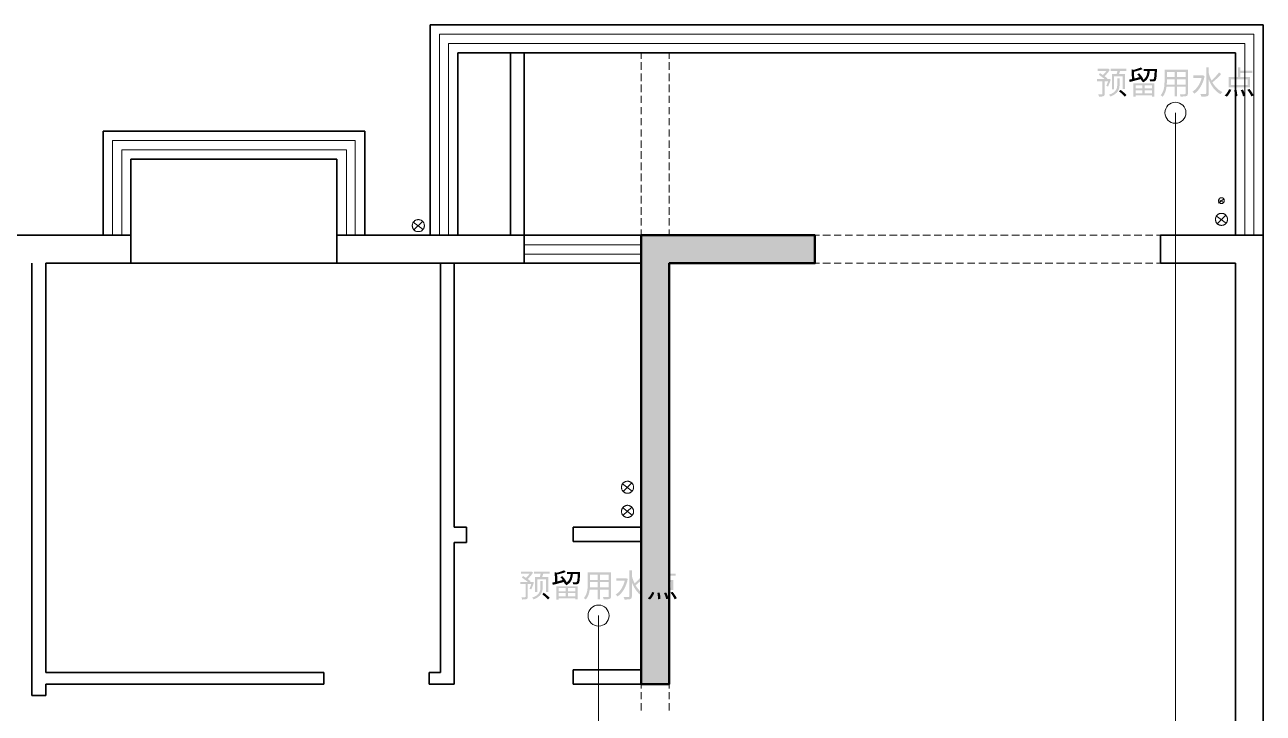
# Model space of a CAD drawing. Header units: millimetres. Extents: x -4600 to 229000, y -4300 to 19460.
# Drawn here: x 203655 to 214257, y 7580 to 13471 of the extents above; entities that cross this region are included whole.
import ezdxf

# ---------------------------------------------------------------- set-up
doc = ezdxf.new("R2010")
doc.units = ezdxf.units.MM
doc.header["$LTSCALE"] = 100
for name, color, linetype, lineweight in [('A-EX-BEAM', 8, 'Continuous', 13), ('A-EX-SERVICE', 6, 'Continuous', 13), ('A-EX-STRUCT', 7, 'Continuous', 50), ('A-EX-WALL', 7, 'Continuous', 35), ('A-EX-WINDOW', 4, 'Continuous', 18), ('A-TEXT', 7, 'Continuous', 18), ('R2-COLD', 5, 'Continuous', 18)]:
    doc.layers.add(name, color=color, linetype=linetype, lineweight=lineweight)

# ---------------------------------------------------------------- blocks, each defined once
blk = doc.blocks.new('SOURCE_PROPOSED')
at = {"layer": 'A-EX-STRUCT'}
blk.add_hatch(color=256, dxfattribs=at).paths.add_polyline_path([(8931, 9870), (10419, 9870), (10419, 9630), (9172, 9630), (9172, 6030), (8931, 6030)])
at = {"layer": 'A-EX-BEAM'}
for p, q in [((8931, 11380), (8931, 11430)), ((8931, 11285), (8931, 11350)), ((9172, 11380), (9172, 11430)), ((9172, 11285), (9172, 11350)), ((8931, 11189), (8931, 11254)), ((9172, 11189), (9172, 11254)), ((8931, 11094), (8931, 11159)), ((9172, 11094), (9172, 11159)), ((8931, 11002), (8931, 11063)), ((9172, 11002), (9172, 11063)), ((8931, 10906), (8931, 10967)), ((9172, 10906), (9172, 10967)), ((8931, 10811), (8931, 10872)), ((9172, 10811), (9172, 10872)), ((8931, 10715), (8931, 10776)), ((9172, 10715), (9172, 10776)), ((8931, 10619), (8931, 10681)), ((9172, 10619), (9172, 10681)), ((8931, 10524), (8931, 10589)), ((9172, 10524), (9172, 10589)), ((8931, 10428), (8931, 10493)), ((8931, 10333), (8931, 10398)), ((9172, 10428), (9172, 10493)), ((9172, 10333), (9172, 10398)), ((8931, 10237), (8931, 10302)), ((9172, 10237), (9172, 10302)), ((8931, 10141), (8931, 10206)), ((9172, 10141), (9172, 10206)), ((8931, 10046), (8931, 10111)), ((9172, 10046), (9172, 10111)), ((8931, 9954), (8931, 10015)), ((9172, 9954), (9172, 10015)), ((8931, 9870), (8931, 9920)), ((9172, 9870), (9172, 9920)), ((10419, 9870), (10457, 9870)), ((10487, 9870), (10552, 9870)), ((10583, 9870), (10644, 9870)), ((10679, 9870), (10740, 9870)), ((10774, 9870), (10835, 9870)), ((10870, 9870), (10931, 9870)), ((10961, 9870), (11026, 9870)), ((11057, 9870), (11122, 9870)), ((11153, 9870), (11218, 9870)), ((11248, 9870), (11313, 9870)), ((11344, 9870), (11409, 9870)), ((11439, 9870), (11504, 9870)), ((11535, 9870), (11600, 9870)), ((11630, 9870), (11692, 9870)), ((11726, 9870), (11787, 9870)), ((11822, 9870), (11883, 9870)), ((11917, 9870), (11978, 9870)), ((12009, 9870), (12074, 9870)), ((12105, 9870), (12170, 9870)), ((12200, 9870), (12265, 9870)), ((12296, 9870), (12361, 9870)), ((12391, 9870), (12456, 9870)), ((12487, 9870), (12552, 9870)), ((12582, 9870), (12644, 9870)), ((12678, 9870), (12739, 9870)), ((12774, 9870), (12835, 9870)), ((12869, 9870), (12930, 9870)), ((12961, 9870), (13026, 9870)), ((13057, 9870), (13122, 9870)), ((13152, 9870), (13217, 9870)), ((13248, 9870), (13313, 9870)), ((13343, 9870), (13378, 9870)), ((10419, 9630), (10457, 9630)), ((10487, 9630), (10552, 9630)), ((10583, 9630), (10644, 9630)), ((10679, 9630), (10740, 9630)), ((10774, 9630), (10835, 9630)), ((10870, 9630), (10931, 9630)), ((10961, 9630), (11026, 9630)), ((11057, 9630), (11122, 9630)), ((11153, 9630), (11218, 9630)), ((11248, 9630), (11313, 9630)), ((11344, 9630), (11409, 9630)), ((11439, 9630), (11504, 9630)), ((11535, 9630), (11600, 9630)), ((11630, 9630), (11692, 9630)), ((11726, 9630), (11787, 9630)), ((11822, 9630), (11883, 9630)), ((11917, 9630), (11978, 9630)), ((12009, 9630), (12074, 9630)), ((12105, 9630), (12170, 9630)), ((12200, 9630), (12265, 9630)), ((12296, 9630), (12361, 9630)), ((12391, 9630), (12456, 9630)), ((12487, 9630), (12552, 9630)), ((12582, 9630), (12644, 9630)), ((12678, 9630), (12739, 9630)), ((12774, 9630), (12835, 9630)), ((12869, 9630), (12930, 9630)), ((12961, 9630), (13026, 9630)), ((13057, 9630), (13122, 9630)), ((13152, 9630), (13217, 9630)), ((13248, 9630), (13313, 9630)), ((13343, 9630), (13378, 9630)), ((8931, 6030), (8931, 5992)), ((8931, 5961), (8931, 5900)), ((9172, 6030), (9172, 5992)), ((9172, 5961), (9172, 5900)), ((8931, 5865), (8931, 5804)), ((9172, 5865), (9172, 5804))]:
    blk.add_line(p, q, dxfattribs=at)
at = {"layer": 'A-EX-SERVICE'}
for p, q in [((8931, 11380), (8931, 11430)), ((8931, 11285), (8931, 11350)), ((9172, 11380), (9172, 11430)), ((9172, 11285), (9172, 11350)), ((8931, 11189), (8931, 11254)), ((9172, 11189), (9172, 11254)), ((8931, 11094), (8931, 11159)), ((9172, 11094), (9172, 11159)), ((8931, 11002), (8931, 11063)), ((9172, 11002), (9172, 11063)), ((8931, 10906), (8931, 10967)), ((9172, 10906), (9172, 10967)), ((8931, 10811), (8931, 10872)), ((9172, 10811), (9172, 10872)), ((8931, 10715), (8931, 10776)), ((9172, 10715), (9172, 10776)), ((8931, 10619), (8931, 10681)), ((9172, 10619), (9172, 10681)), ((8931, 10524), (8931, 10589)), ((9172, 10524), (9172, 10589)), ((8931, 10428), (8931, 10493)), ((8931, 10333), (8931, 10398)), ((9172, 10428), (9172, 10493)), ((9172, 10333), (9172, 10398)), ((8931, 10237), (8931, 10302)), ((9172, 10237), (9172, 10302)), ((8931, 10141), (8931, 10206)), ((9172, 10141), (9172, 10206)), ((13875, 10145), (13917, 10180)), ((8931, 10046), (8931, 10111)), ((9172, 10046), (9172, 10111)), ((13921, 10149), (13875, 10176)), ((7064, 9920), (6980, 9981)), ((6984, 9912), (7060, 9989)), ((8931, 9954), (8931, 10015)), ((9172, 9954), (9172, 10015)), ((13940, 9973), (13856, 10034)), ((13859, 9966), (13936, 10042)), ((8931, 9870), (8931, 9920)), ((9172, 9870), (9172, 9920)), ((10419, 9870), (10457, 9870)), ((10487, 9870), (10552, 9870)), ((10583, 9870), (10644, 9870)), ((10679, 9870), (10740, 9870)), ((10774, 9870), (10835, 9870)), ((10870, 9870), (10931, 9870)), ((10961, 9870), (11026, 9870)), ((11057, 9870), (11122, 9870)), ((11153, 9870), (11218, 9870)), ((11248, 9870), (11313, 9870)), ((11344, 9870), (11409, 9870)), ((11439, 9870), (11504, 9870)), ((11535, 9870), (11600, 9870)), ((11630, 9870), (11692, 9870)), ((11726, 9870), (11787, 9870)), ((11822, 9870), (11883, 9870)), ((11917, 9870), (11978, 9870)), ((12009, 9870), (12074, 9870)), ((12105, 9870), (12170, 9870)), ((12200, 9870), (12265, 9870)), ((12296, 9870), (12361, 9870)), ((12391, 9870), (12456, 9870)), ((12487, 9870), (12552, 9870)), ((12582, 9870), (12644, 9870)), ((12678, 9870), (12739, 9870)), ((12774, 9870), (12835, 9870)), ((12869, 9870), (12930, 9870)), ((12961, 9870), (13026, 9870)), ((13057, 9870), (13122, 9870)), ((13152, 9870), (13217, 9870)), ((13248, 9870), (13313, 9870)), ((13343, 9870), (13378, 9870)), ((10419, 9630), (10457, 9630)), ((10487, 9630), (10552, 9630)), ((10583, 9630), (10644, 9630)), ((10679, 9630), (10740, 9630)), ((10774, 9630), (10835, 9630)), ((10870, 9630), (10931, 9630)), ((10961, 9630), (11026, 9630)), ((11057, 9630), (11122, 9630)), ((11153, 9630), (11218, 9630)), ((11248, 9630), (11313, 9630)), ((11344, 9630), (11409, 9630)), ((11439, 9630), (11504, 9630)), ((11535, 9630), (11600, 9630)), ((11630, 9630), (11692, 9630)), ((11726, 9630), (11787, 9630)), ((11822, 9630), (11883, 9630)), ((11917, 9630), (11978, 9630)), ((12009, 9630), (12074, 9630)), ((12105, 9630), (12170, 9630)), ((12200, 9630), (12265, 9630)), ((12296, 9630), (12361, 9630)), ((12391, 9630), (12456, 9630)), ((12487, 9630), (12552, 9630)), ((12582, 9630), (12644, 9630)), ((12678, 9630), (12739, 9630)), ((12774, 9630), (12835, 9630)), ((12869, 9630), (12930, 9630)), ((12961, 9630), (13026, 9630)), ((13057, 9630), (13122, 9630)), ((13152, 9630), (13217, 9630)), ((13248, 9630), (13313, 9630)), ((13343, 9630), (13378, 9630)), ((8855, 7681), (8771, 7742)), ((8775, 7673), (8851, 7750)), ((8855, 7475), (8771, 7540)), ((8775, 7471), (8851, 7543)), ((8931, 6030), (8931, 5992)), ((8931, 5961), (8931, 5900)), ((9172, 6030), (9172, 5992)), ((9172, 5961), (9172, 5900)), ((8931, 5865), (8931, 5804)), ((9172, 5865), (9172, 5804))]:
    blk.add_line(p, q, dxfattribs=at)
for points in [[(13900, 10191), (13898, 10191), (13896, 10191), (13895, 10191), (13893, 10190), (13891, 10190), (13890, 10189), (13888, 10189), (13887, 10188), (13886, 10187), (13884, 10186), (13883, 10185), (13882, 10184), (13881, 10183), (13880, 10182), (13879, 10180), (13878, 10179), (13877, 10177), (13877, 10176), (13876, 10174), (13876, 10173), (13875, 10171), (13875, 10170), (13875, 10168), (13875, 10166)], [(13924, 10166), (13924, 10168), (13924, 10170), (13924, 10171), (13924, 10173), (13923, 10174), (13922, 10176), (13922, 10177), (13921, 10179), (13920, 10180), (13919, 10182), (13918, 10183), (13917, 10184), (13916, 10185), (13915, 10186), (13913, 10187), (13912, 10188), (13911, 10189), (13909, 10189), (13908, 10190), (13906, 10190), (13905, 10191), (13903, 10191), (13901, 10191), (13900, 10191)], [(13875, 10166), (13875, 10165), (13875, 10163), (13875, 10161), (13876, 10160), (13876, 10158), (13877, 10157), (13877, 10155), (13878, 10154), (13879, 10152), (13880, 10151), (13881, 10150), (13882, 10149), (13883, 10148), (13884, 10147), (13886, 10146), (13887, 10145), (13888, 10144), (13890, 10143), (13891, 10143), (13893, 10142), (13895, 10142), (13896, 10142), (13898, 10142), (13900, 10141)], [(13900, 10141), (13901, 10142), (13903, 10142), (13905, 10142), (13906, 10142), (13908, 10143), (13909, 10143), (13911, 10144), (13912, 10145), (13913, 10146), (13915, 10147), (13916, 10148), (13917, 10149), (13918, 10150), (13919, 10151), (13920, 10152), (13921, 10154), (13922, 10155), (13922, 10157), (13923, 10158), (13924, 10160), (13924, 10161), (13924, 10163), (13924, 10165), (13924, 10166)], [(7024, 10004), (7020, 10004), (7017, 10003), (7013, 10003), (7010, 10002), (7007, 10001), (7004, 10000), (7001, 9998), (6998, 9997), (6995, 9995), (6992, 9993), (6990, 9991), (6987, 9989), (6985, 9986), (6983, 9984), (6981, 9981), (6979, 9978), (6978, 9975), (6976, 9972), (6975, 9969), (6974, 9966), (6973, 9963), (6973, 9959), (6972, 9956), (6972, 9952)], [(7076, 9952), (7076, 9956), (7075, 9959), (7075, 9963), (7074, 9966), (7073, 9969), (7072, 9972), (7070, 9975), (7069, 9978), (7067, 9981), (7065, 9984), (7063, 9986), (7061, 9989), (7058, 9991), (7056, 9993), (7053, 9995), (7050, 9997), (7047, 9998), (7044, 10000), (7041, 10001), (7038, 10002), (7034, 10003), (7031, 10003), (7027, 10004), (7024, 10004)], [(13900, 10057), (13896, 10057), (13893, 10057), (13889, 10056), (13886, 10056), (13883, 10055), (13879, 10053), (13876, 10052), (13874, 10050), (13871, 10049), (13868, 10047), (13865, 10044), (13863, 10042), (13861, 10040), (13859, 10037), (13857, 10035), (13855, 10032), (13853, 10029), (13852, 10026), (13851, 10023), (13850, 10019), (13849, 10016), (13848, 10013), (13848, 10009), (13848, 10006)], [(13848, 10006), (13848, 10002), (13848, 9999), (13849, 9995), (13850, 9992), (13851, 9989), (13852, 9986), (13853, 9983), (13855, 9980), (13857, 9977), (13859, 9974), (13861, 9972), (13863, 9969), (13865, 9967), (13868, 9965), (13871, 9963), (13874, 9961), (13876, 9960), (13879, 9958), (13883, 9957), (13886, 9956), (13889, 9955), (13893, 9955), (13896, 9954), (13900, 9954)], [(13951, 10006), (13951, 10009), (13951, 10013), (13950, 10016), (13949, 10019), (13948, 10023), (13947, 10026), (13946, 10029), (13944, 10032), (13942, 10035), (13940, 10037), (13938, 10040), (13936, 10042), (13934, 10044), (13931, 10047), (13928, 10049), (13926, 10050), (13923, 10052), (13920, 10053), (13917, 10055), (13913, 10056), (13910, 10056), (13907, 10057), (13903, 10057), (13900, 10057)], [(13900, 9954), (13903, 9954), (13907, 9955), (13910, 9955), (13913, 9956), (13917, 9957), (13920, 9958), (13923, 9960), (13926, 9961), (13928, 9963), (13931, 9965), (13934, 9967), (13936, 9969), (13938, 9972), (13940, 9974), (13942, 9977), (13944, 9980), (13946, 9983), (13947, 9986), (13948, 9989), (13949, 9992), (13950, 9995), (13951, 9999), (13951, 10002), (13951, 10006)], [(6972, 9952), (6972, 9949), (6973, 9945), (6973, 9942), (6974, 9938), (6975, 9935), (6976, 9932), (6978, 9929), (6979, 9926), (6981, 9923), (6983, 9921), (6985, 9918), (6987, 9916), (6990, 9913), (6992, 9911), (6995, 9909), (6998, 9908), (7001, 9906), (7004, 9905), (7007, 9903), (7010, 9902), (7013, 9902), (7017, 9901), (7020, 9901), (7024, 9901)], [(7024, 9901), (7027, 9901), (7031, 9901), (7034, 9902), (7038, 9902), (7041, 9903), (7044, 9905), (7047, 9906), (7050, 9908), (7053, 9909), (7056, 9911), (7058, 9913), (7061, 9916), (7063, 9918), (7065, 9921), (7067, 9923), (7069, 9926), (7070, 9929), (7072, 9932), (7073, 9935), (7074, 9938), (7075, 9942), (7075, 9945), (7076, 9949), (7076, 9952)], [(8815, 7765), (8811, 7765), (8808, 7765), (8804, 7764), (8801, 7763), (8798, 7762), (8795, 7761), (8792, 7760), (8789, 7758), (8786, 7756), (8783, 7754), (8781, 7752), (8778, 7750), (8776, 7748), (8774, 7745), (8772, 7742), (8770, 7739), (8769, 7737), (8767, 7734), (8766, 7730), (8765, 7727), (8764, 7724), (8764, 7720), (8763, 7717), (8763, 7713)], [(8866, 7713), (8866, 7717), (8866, 7720), (8865, 7724), (8865, 7727), (8864, 7730), (8862, 7734), (8861, 7737), (8859, 7739), (8858, 7742), (8856, 7745), (8854, 7748), (8851, 7750), (8849, 7752), (8846, 7754), (8844, 7756), (8841, 7758), (8838, 7760), (8835, 7761), (8832, 7762), (8828, 7763), (8825, 7764), (8822, 7765), (8818, 7765), (8815, 7765)], [(8763, 7713), (8763, 7710), (8764, 7706), (8764, 7703), (8765, 7700), (8766, 7696), (8767, 7693), (8769, 7690), (8770, 7687), (8772, 7685), (8774, 7682), (8776, 7679), (8778, 7677), (8781, 7675), (8783, 7673), (8786, 7671), (8789, 7669), (8792, 7667), (8795, 7666), (8798, 7665), (8801, 7664), (8804, 7663), (8808, 7662), (8811, 7662), (8815, 7662)], [(8815, 7662), (8818, 7662), (8822, 7662), (8825, 7663), (8828, 7664), (8832, 7665), (8835, 7666), (8838, 7667), (8841, 7669), (8844, 7671), (8846, 7673), (8849, 7675), (8851, 7677), (8854, 7679), (8856, 7682), (8858, 7685), (8859, 7687), (8861, 7690), (8862, 7693), (8864, 7696), (8865, 7700), (8865, 7703), (8866, 7706), (8866, 7710), (8866, 7713)], [(8815, 7559), (8811, 7559), (8808, 7558), (8804, 7558), (8801, 7557), (8798, 7556), (8795, 7555), (8792, 7553), (8789, 7552), (8786, 7550), (8783, 7548), (8781, 7546), (8778, 7544), (8776, 7541), (8774, 7539), (8772, 7536), (8770, 7533), (8769, 7530), (8767, 7527), (8766, 7524), (8765, 7521), (8764, 7517), (8764, 7514), (8763, 7511), (8763, 7507)], [(8866, 7507), (8866, 7511), (8866, 7514), (8865, 7517), (8865, 7521), (8864, 7524), (8862, 7527), (8861, 7530), (8859, 7533), (8858, 7536), (8856, 7539), (8854, 7541), (8851, 7544), (8849, 7546), (8846, 7548), (8844, 7550), (8841, 7552), (8838, 7553), (8835, 7555), (8832, 7556), (8828, 7557), (8825, 7558), (8822, 7558), (8818, 7559), (8815, 7559)], [(8763, 7507), (8763, 7504), (8764, 7500), (8764, 7497), (8765, 7493), (8766, 7490), (8767, 7487), (8769, 7484), (8770, 7481), (8772, 7478), (8774, 7476), (8776, 7473), (8778, 7471), (8781, 7468), (8783, 7466), (8786, 7464), (8789, 7463), (8792, 7461), (8795, 7460), (8798, 7458), (8801, 7457), (8804, 7457), (8808, 7456), (8811, 7456), (8815, 7455)], [(8815, 7455), (8818, 7456), (8822, 7456), (8825, 7457), (8828, 7457), (8832, 7458), (8835, 7460), (8838, 7461), (8841, 7463), (8844, 7464), (8846, 7466), (8849, 7468), (8851, 7471), (8854, 7473), (8856, 7476), (8858, 7478), (8859, 7481), (8861, 7484), (8862, 7487), (8864, 7490), (8865, 7493), (8865, 7497), (8866, 7500), (8866, 7504), (8866, 7507)]]:
    blk.add_lwpolyline(points, dxfattribs=at)
at = {"layer": 'A-EX-STRUCT'}
blk.add_lwpolyline([(8931, 9870), (10419, 9870), (10419, 9630), (9172, 9630), (9172, 6030), (8931, 6030)], close=True, dxfattribs=at)
at = {"layer": 'A-EX-WALL'}
for p, q in [((14257, 11671), (7126, 11671)), ((7126, 11671), (7126, 9870)), ((14257, 2329), (14257, 11671)), ((14020, 11430), (7363, 11430)), ((7363, 11430), (7363, 9870)), ((7813, 9870), (7813, 11430)), ((7931, 9870), (7931, 11430)), ((14020, 9870), (14020, 11430)), ((4326, 9870), (4326, 10761)), ((6565, 10761), (4326, 10761)), ((6565, 9870), (6565, 10761)), ((4563, 9630), (4563, 10520)), ((6327, 10520), (4563, 10520)), ((6327, 9630), (6327, 10520)), ((4563, 9870), (1595, 9870)), ((10419, 9870), (6327, 9870)), ((7931, 9630), (7931, 9870)), ((8931, 9630), (8931, 9870)), ((10419, 9630), (10419, 9870)), ((13378, 9630), (13378, 9870)), ((13378, 9870), (14257, 9870)), ((3714, 5931), (3714, 9630)), ((3836, 6129), (3836, 9630)), ((7214, 9630), (3836, 9630)), ((3836, 9630), (4563, 9630)), ((7214, 9630), (7214, 6129)), ((7214, 9630), (8931, 9630)), ((7332, 9630), (7332, 7371)), ((8931, 9630), (8931, 7371)), ((9172, 9630), (10419, 9630)), ((9172, 9630), (9172, 6030)), ((14020, 9630), (13378, 9630)), ((14020, 2571), (14020, 9630)), ((7435, 7371), (7332, 7371)), ((7435, 7241), (7435, 7371)), ((8350, 7249), (8350, 7371)), ((8350, 7371), (8931, 7371)), ((8931, 7371), (8931, 7131)), ((7332, 7241), (7332, 6030)), ((7332, 7241), (7435, 7241)), ((8350, 7249), (8931, 7249)), ((8931, 7131), (8931, 6152)), ((8350, 6030), (8350, 6152)), ((8350, 6152), (8931, 6152)), ((8931, 6152), (8931, 6030)), ((6216, 6129), (3836, 6129)), ((6216, 6030), (6216, 6129)), ((7118, 6030), (7118, 6129)), ((7118, 6129), (7214, 6129)), ((3836, 6030), (6216, 6030)), ((3836, 5931), (3836, 6030)), ((7332, 6030), (7118, 6030)), ((9172, 6030), (8350, 6030)), ((3714, 5931), (3836, 5931))]:
    blk.add_line(p, q, dxfattribs=at)
at = {"layer": 'A-EX-WINDOW'}
for p, q in [((14177, 11591), (7206, 11591)), ((7206, 11591), (7206, 9870)), ((14177, 9870), (14177, 11591)), ((14100, 11510), (7283, 11510)), ((7283, 11510), (7283, 9870)), ((14100, 9870), (14100, 11510)), ((4406, 9870), (4406, 10681)), ((6484, 10681), (4406, 10681)), ((6484, 9870), (6484, 10681)), ((4487, 9870), (4487, 10600)), ((6408, 10600), (4487, 10600)), ((6408, 9870), (6408, 10600)), ((7931, 9789), (8931, 9789)), ((7931, 9707), (8931, 9707))]:
    blk.add_line(p, q, dxfattribs=at)
blk = doc.blocks.new('R2_WATER')
at = {"layer": 'A-TEXT'}
h = blk.add_hatch(color=256, dxfattribs=at)
edge = h.paths.add_edge_path()
edge.add_spline(control_points=[(12849, 11244), (12865, 11232), (12886, 11217), (12901, 11206)], knot_values=[0, 0, 0, 0, 1, 1, 1, 1], degree=3, periodic=0)
edge.add_line((12901, 11206), (12835, 11206))
edge.add_line((12835, 11206), (12835, 11188))
edge.add_line((12835, 11188), (12880, 11188))
edge.add_line((12880, 11188), (12880, 11080))
edge.add_spline(control_points=[(12880, 11080), (12880, 11077), (12879, 11076), (12875, 11076)], knot_values=[0, 0, 0, 0, 1, 1, 1, 1], degree=3, periodic=0)
edge.add_spline(control_points=[(12875, 11076), (12871, 11076), (12858, 11076), (12844, 11076)], knot_values=[0, 0, 0, 0, 1, 1, 1, 1], degree=3, periodic=0)
edge.add_spline(control_points=[(12844, 11076), (12847, 11070), (12850, 11062), (12851, 11056)], knot_values=[0, 0, 0, 0, 1, 1, 1, 1], degree=3, periodic=0)
edge.add_spline(control_points=[(12851, 11056), (12870, 11056), (12882, 11057), (12889, 11060), (12897, 11063), (12900, 11069), (12900, 11080)], knot_values=[0, 0, 0, 0, 1, 1, 1, 2, 2, 2, 2], degree=3, periodic=0)
edge.add_line((12900, 11080), (12900, 11188))
edge.add_line((12900, 11188), (12929, 11188))
edge.add_spline(control_points=[(12929, 11188), (12924, 11173), (12918, 11158), (12913, 11147)], knot_values=[0, 0, 0, 0, 1, 1, 1, 1], degree=3, periodic=0)
edge.add_line((12913, 11147), (12929, 11143))
edge.add_spline(control_points=[(12929, 11143), (12936, 11158), (12945, 11182), (12952, 11203)], knot_values=[0, 0, 0, 0, 1, 1, 1, 1], degree=3, periodic=0)
edge.add_line((12952, 11203), (12939, 11207))
edge.add_line((12939, 11207), (12936, 11206))
edge.add_line((12936, 11206), (12918, 11206))
edge.add_line((12918, 11206), (12923, 11213))
edge.add_spline(control_points=[(12923, 11213), (12917, 11218), (12908, 11224), (12898, 11231)], knot_values=[0, 0, 0, 0, 1, 1, 1, 1], degree=3, periodic=0)
edge.add_spline(control_points=[(12898, 11231), (12914, 11245), (12932, 11266), (12944, 11286)], knot_values=[0, 0, 0, 0, 1, 1, 1, 1], degree=3, periodic=0)
edge.add_line((12944, 11286), (12931, 11295))
edge.add_line((12931, 11295), (12928, 11294))
edge.add_line((12928, 11294), (12841, 11294))
edge.add_line((12841, 11294), (12841, 11275))
edge.add_line((12841, 11275), (12914, 11275))
edge.add_spline(control_points=[(12914, 11275), (12906, 11263), (12894, 11250), (12884, 11241)], knot_values=[0, 0, 0, 0, 1, 1, 1, 1], degree=3, periodic=0)
edge.add_line((12884, 11241), (12860, 11257))
edge.add_line((12860, 11257), (12849, 11244))
h = blk.add_hatch(color=256, dxfattribs=at)
edge = h.paths.add_edge_path()
edge.add_line((12961, 11249), (12961, 11119))
edge.add_line((12961, 11119), (12980, 11119))
edge.add_line((12980, 11119), (12980, 11230))
edge.add_line((12980, 11230), (13055, 11230))
edge.add_line((13055, 11230), (13055, 11120))
edge.add_line((13055, 11120), (13075, 11120))
edge.add_line((13075, 11120), (13075, 11249))
edge.add_line((13075, 11249), (13022, 11249))
edge.add_line((13022, 11249), (13032, 11276))
edge.add_line((13032, 11276), (13086, 11276))
edge.add_line((13086, 11276), (13086, 11295))
edge.add_line((13086, 11295), (12951, 11295))
edge.add_line((12951, 11295), (12951, 11276))
edge.add_line((12951, 11276), (13009, 11276))
edge.add_spline(control_points=[(13009, 11276), (13007, 11267), (13005, 11257), (13002, 11249)], knot_values=[0, 0, 0, 0, 1, 1, 1, 1], degree=3, periodic=0)
edge.add_line((13002, 11249), (12961, 11249))
edge = h.paths.add_edge_path(flags=0)
edge.add_line((13007, 11213), (13007, 11158))
edge.add_spline(control_points=[(13007, 11158), (13007, 11130), (13001, 11093), (12936, 11072)], knot_values=[0, 0, 0, 0, 1, 1, 1, 1], degree=3, periodic=0)
edge.add_spline(control_points=[(12936, 11072), (12941, 11068), (12946, 11061), (12949, 11057)], knot_values=[0, 0, 0, 0, 1, 1, 1, 1], degree=3, periodic=0)
edge.add_spline(control_points=[(12949, 11057), (13018, 11083), (13027, 11123), (13027, 11158)], knot_values=[0, 0, 0, 0, 1, 1, 1, 1], degree=3, periodic=0)
edge.add_line((13027, 11158), (13027, 11213))
edge.add_line((13027, 11213), (13007, 11213))
h = blk.add_hatch(color=256, dxfattribs=at)
edge = h.paths.add_edge_path()
edge.add_spline(control_points=[(13178, 11248), (13185, 11240), (13192, 11232), (13198, 11223)], knot_values=[0, 0, 0, 0, 1, 1, 1, 1], degree=3, periodic=0)
edge.add_line((13198, 11223), (13153, 11211))
edge.add_line((13153, 11211), (13150, 11269))
edge.add_spline(control_points=[(13150, 11269), (13176, 11275), (13204, 11283), (13225, 11291)], knot_values=[0, 0, 0, 0, 1, 1, 1, 1], degree=3, periodic=0)
edge.add_line((13225, 11291), (13210, 11306))
edge.add_spline(control_points=[(13210, 11306), (13195, 11299), (13170, 11291), (13147, 11285)], knot_values=[0, 0, 0, 0, 1, 1, 1, 1], degree=3, periodic=0)
edge.add_line((13147, 11285), (13130, 11290))
edge.add_line((13130, 11290), (13133, 11206))
edge.add_line((13133, 11206), (13109, 11201))
edge.add_line((13109, 11201), (13114, 11181))
edge.add_line((13114, 11181), (13208, 11206))
edge.add_spline(control_points=[(13208, 11206), (13211, 11202), (13213, 11197), (13214, 11193)], knot_values=[0, 0, 0, 0, 1, 1, 1, 1], degree=3, periodic=0)
edge.add_line((13214, 11193), (13232, 11202))
edge.add_spline(control_points=[(13232, 11202), (13226, 11218), (13210, 11240), (13194, 11256)], knot_values=[0, 0, 0, 0, 1, 1, 1, 1], degree=3, periodic=0)
edge.add_line((13194, 11256), (13178, 11248))
h = blk.add_hatch(color=256, dxfattribs=at)
edge = h.paths.add_edge_path()
edge.add_line((13234, 11292), (13234, 11274))
edge.add_line((13234, 11274), (13266, 11274))
edge.add_spline(control_points=[(13266, 11274), (13262, 11237), (13252, 11209), (13216, 11193)], knot_values=[0, 0, 0, 0, 1, 1, 1, 1], degree=3, periodic=0)
edge.add_spline(control_points=[(13216, 11193), (13220, 11190), (13226, 11183), (13228, 11178)], knot_values=[0, 0, 0, 0, 1, 1, 1, 1], degree=3, periodic=0)
edge.add_spline(control_points=[(13228, 11178), (13269, 11197), (13281, 11230), (13286, 11274)], knot_values=[0, 0, 0, 0, 1, 1, 1, 1], degree=3, periodic=0)
edge.add_line((13286, 11274), (13327, 11274))
edge.add_spline(control_points=[(13327, 11274), (13325, 11228), (13323, 11211), (13318, 11206)], knot_values=[0, 0, 0, 0, 1, 1, 1, 1], degree=3, periodic=0)
edge.add_spline(control_points=[(13318, 11206), (13316, 11204), (13314, 11203), (13310, 11203)], knot_values=[0, 0, 0, 0, 1, 1, 1, 1], degree=3, periodic=0)
edge.add_spline(control_points=[(13310, 11203), (13306, 11203), (13295, 11203), (13283, 11205)], knot_values=[0, 0, 0, 0, 1, 1, 1, 1], degree=3, periodic=0)
edge.add_spline(control_points=[(13283, 11205), (13286, 11200), (13288, 11192), (13288, 11187)], knot_values=[0, 0, 0, 0, 1, 1, 1, 1], degree=3, periodic=0)
edge.add_spline(control_points=[(13288, 11187), (13300, 11186), (13312, 11186), (13319, 11186)], knot_values=[0, 0, 0, 0, 1, 1, 1, 1], degree=3, periodic=0)
edge.add_spline(control_points=[(13319, 11186), (13326, 11187), (13331, 11189), (13336, 11194)], knot_values=[0, 0, 0, 0, 1, 1, 1, 1], degree=3, periodic=0)
edge.add_spline(control_points=[(13336, 11194), (13342, 11202), (13345, 11224), (13347, 11283)], knot_values=[0, 0, 0, 0, 1, 1, 1, 1], degree=3, periodic=0)
edge.add_spline(control_points=[(13347, 11283), (13348, 11286), (13348, 11292), (13348, 11292)], knot_values=[0, 0, 0, 0, 1, 1, 1, 1], degree=3, periodic=0)
edge.add_line((13348, 11292), (13234, 11292))
h = blk.add_hatch(color=256, dxfattribs=at)
edge = h.paths.add_edge_path()
edge.add_line((13412, 11288), (13412, 11189))
edge.add_spline(control_points=[(13412, 11189), (13412, 11150), (13409, 11102), (13379, 11068)], knot_values=[0, 0, 0, 0, 1, 1, 1, 1], degree=3, periodic=0)
edge.add_spline(control_points=[(13379, 11068), (13384, 11065), (13392, 11059), (13395, 11054)], knot_values=[0, 0, 0, 0, 1, 1, 1, 1], degree=3, periodic=0)
edge.add_spline(control_points=[(13395, 11054), (13416, 11078), (13425, 11109), (13429, 11140)], knot_values=[0, 0, 0, 0, 1, 1, 1, 1], degree=3, periodic=0)
edge.add_line((13429, 11140), (13498, 11140))
edge.add_line((13498, 11140), (13498, 11058))
edge.add_line((13498, 11058), (13518, 11058))
edge.add_line((13518, 11058), (13518, 11140))
edge.add_line((13518, 11140), (13592, 11140))
edge.add_line((13592, 11140), (13592, 11084))
edge.add_spline(control_points=[(13592, 11084), (13592, 11079), (13590, 11077), (13585, 11077), (13579, 11077), (13561, 11076), (13542, 11077)], knot_values=[0, 0, 0, 0, 1, 1, 1, 2, 2, 2, 2], degree=3, periodic=0)
edge.add_spline(control_points=[(13542, 11077), (13545, 11072), (13548, 11063), (13549, 11057)], knot_values=[0, 0, 0, 0, 1, 1, 1, 1], degree=3, periodic=0)
edge.add_spline(control_points=[(13549, 11057), (13575, 11057), (13590, 11057), (13600, 11061), (13609, 11064), (13612, 11070), (13612, 11084)], knot_values=[0, 0, 0, 0, 1, 1, 1, 2, 2, 2, 2], degree=3, periodic=0)
edge.add_line((13612, 11084), (13612, 11288))
edge.add_line((13612, 11288), (13412, 11288))
h.paths.add_polyline_path([(13592, 11205), (13592, 11159), (13518, 11159), (13518, 11205), (13592, 11205)], flags=0)
h.paths.add_polyline_path([(13592, 11268), (13592, 11224), (13518, 11224), (13518, 11268), (13592, 11268)], flags=0)
edge = h.paths.add_edge_path(flags=0)
edge.add_line((13432, 11205), (13498, 11205))
edge.add_line((13498, 11205), (13498, 11159))
edge.add_line((13498, 11159), (13431, 11159))
edge.add_spline(control_points=[(13431, 11159), (13432, 11169), (13432, 11179), (13432, 11189)], knot_values=[0, 0, 0, 0, 1, 1, 1, 1], degree=3, periodic=0)
edge.add_line((13432, 11189), (13432, 11205))
h.paths.add_polyline_path([(13432, 11268), (13498, 11268), (13498, 11224), (13432, 11224), (13432, 11268)], flags=0)
h = blk.add_hatch(color=256, dxfattribs=at)
edge = h.paths.add_edge_path()
edge.add_spline(control_points=[(13879, 11263), (13862, 11241), (13836, 11214), (13814, 11194)], knot_values=[0, 0, 0, 0, 1, 1, 1, 1], degree=3, periodic=0)
edge.add_spline(control_points=[(13814, 11194), (13804, 11214), (13797, 11235), (13791, 11256)], knot_values=[0, 0, 0, 0, 1, 1, 1, 1], degree=3, periodic=0)
edge.add_line((13791, 11256), (13791, 11306))
edge.add_line((13791, 11306), (13769, 11306))
edge.add_line((13769, 11306), (13769, 11085))
edge.add_spline(control_points=[(13769, 11085), (13769, 11080), (13767, 11078), (13762, 11078), (13756, 11077), (13739, 11077), (13719, 11078)], knot_values=[0, 0, 0, 0, 1, 1, 1, 2, 2, 2, 2], degree=3, periodic=0)
edge.add_spline(control_points=[(13719, 11078), (13722, 11072), (13726, 11062), (13727, 11056)], knot_values=[0, 0, 0, 0, 1, 1, 1, 1], degree=3, periodic=0)
edge.add_spline(control_points=[(13727, 11056), (13753, 11056), (13768, 11056), (13778, 11060)], knot_values=[0, 0, 0, 0, 1, 1, 1, 1], degree=3, periodic=0)
edge.add_spline(control_points=[(13778, 11060), (13787, 11064), (13791, 11070), (13791, 11085)], knot_values=[0, 0, 0, 0, 1, 1, 1, 1], degree=3, periodic=0)
edge.add_line((13791, 11085), (13791, 11202))
edge.add_spline(control_points=[(13791, 11202), (13813, 11146), (13845, 11100), (13892, 11077)], knot_values=[0, 0, 0, 0, 1, 1, 1, 1], degree=3, periodic=0)
edge.add_spline(control_points=[(13892, 11077), (13896, 11083), (13903, 11091), (13908, 11095)], knot_values=[0, 0, 0, 0, 1, 1, 1, 1], degree=3, periodic=0)
edge.add_spline(control_points=[(13908, 11095), (13872, 11111), (13844, 11141), (13822, 11178)], knot_values=[0, 0, 0, 0, 1, 1, 1, 1], degree=3, periodic=0)
edge.add_spline(control_points=[(13822, 11178), (13846, 11197), (13876, 11225), (13897, 11249)], knot_values=[0, 0, 0, 0, 1, 1, 1, 1], degree=3, periodic=0)
edge.add_line((13897, 11249), (13879, 11263))
h = blk.add_hatch(color=256, dxfattribs=at)
h.paths.add_polyline_path([(13961, 11224), (13961, 11137), (14144, 11137), (14144, 11224), (14061, 11224), (14061, 11259), (14164, 11259), (14164, 11278), (14061, 11278), (14061, 11307), (14040, 11307), (14040, 11224), (13961, 11224)])
h.paths.add_polyline_path([(13981, 11205), (14123, 11205), (14123, 11156), (13981, 11156), (13981, 11205)], flags=0)
h = blk.add_hatch(color=256, dxfattribs=at)
h.paths.add_polyline_path([(13145, 11170), (13145, 11056), (13164, 11056), (13164, 11066), (13305, 11066), (13305, 11057), (13325, 11057), (13325, 11170), (13145, 11170)])
h.paths.add_polyline_path([(13305, 11111), (13305, 11083), (13243, 11083), (13243, 11111), (13305, 11111)], flags=0)
h.paths.add_polyline_path([(13305, 11127), (13243, 11127), (13243, 11153), (13305, 11153), (13305, 11127)], flags=0)
h.paths.add_polyline_path([(13164, 11111), (13223, 11111), (13223, 11083), (13164, 11083), (13164, 11111)], flags=0)
h.paths.add_polyline_path([(13164, 11127), (13164, 11153), (13223, 11153), (13223, 11127), (13164, 11127)], flags=0)
h = blk.add_hatch(color=256, dxfattribs=at)
edge = h.paths.add_edge_path()
edge.add_line((13658, 11237), (13658, 11216))
edge.add_line((13658, 11216), (13730, 11216))
edge.add_spline(control_points=[(13730, 11216), (13716, 11162), (13687, 11121), (13651, 11098)], knot_values=[0, 0, 0, 0, 1, 1, 1, 1], degree=3, periodic=0)
edge.add_spline(control_points=[(13651, 11098), (13656, 11095), (13664, 11087), (13668, 11082)], knot_values=[0, 0, 0, 0, 1, 1, 1, 1], degree=3, periodic=0)
edge.add_spline(control_points=[(13668, 11082), (13708, 11109), (13741, 11161), (13755, 11232)], knot_values=[0, 0, 0, 0, 1, 1, 1, 1], degree=3, periodic=0)
edge.add_line((13755, 11232), (13741, 11238))
edge.add_line((13741, 11238), (13737, 11237))
edge.add_line((13737, 11237), (13658, 11237))
h = blk.add_hatch(color=256, dxfattribs=at)
edge = h.paths.add_edge_path()
edge.add_spline(control_points=[(13022, 11102), (13040, 11088), (13062, 11068), (13072, 11056)], knot_values=[0, 0, 0, 0, 1, 1, 1, 1], degree=3, periodic=0)
edge.add_line((13072, 11056), (13086, 11071))
edge.add_spline(control_points=[(13086, 11071), (13076, 11082), (13053, 11101), (13036, 11114)], knot_values=[0, 0, 0, 0, 1, 1, 1, 1], degree=3, periodic=0)
edge.add_line((13036, 11114), (13022, 11102))
h = blk.add_hatch(color=256, dxfattribs=at)
edge = h.paths.add_edge_path()
edge.add_spline(control_points=[(13964, 11120), (13956, 11100), (13942, 11078), (13927, 11065)], knot_values=[0, 0, 0, 0, 1, 1, 1, 1], degree=3, periodic=0)
edge.add_line((13927, 11065), (13946, 11056))
edge.add_spline(control_points=[(13946, 11056), (13961, 11071), (13975, 11093), (13984, 11115)], knot_values=[0, 0, 0, 0, 1, 1, 1, 1], degree=3, periodic=0)
edge.add_line((13984, 11115), (13964, 11120))
h = blk.add_hatch(color=256, dxfattribs=at)
edge = h.paths.add_edge_path()
edge.add_spline(control_points=[(14009, 11113), (14012, 11095), (14014, 11072), (14014, 11058)], knot_values=[0, 0, 0, 0, 1, 1, 1, 1], degree=3, periodic=0)
edge.add_line((14014, 11058), (14035, 11061))
edge.add_spline(control_points=[(14035, 11061), (14035, 11074), (14032, 11097), (14028, 11114)], knot_values=[0, 0, 0, 0, 1, 1, 1, 1], degree=3, periodic=0)
edge.add_line((14028, 11114), (14009, 11113))
h = blk.add_hatch(color=256, dxfattribs=at)
edge = h.paths.add_edge_path()
edge.add_spline(control_points=[(14065, 11112), (14073, 11095), (14081, 11072), (14084, 11059)], knot_values=[0, 0, 0, 0, 1, 1, 1, 1], degree=3, periodic=0)
edge.add_line((14084, 11059), (14104, 11064))
edge.add_spline(control_points=[(14104, 11064), (14101, 11078), (14092, 11100), (14084, 11116)], knot_values=[0, 0, 0, 0, 1, 1, 1, 1], degree=3, periodic=0)
edge.add_line((14084, 11116), (14065, 11112))
h = blk.add_hatch(color=256, dxfattribs=at)
edge = h.paths.add_edge_path()
edge.add_spline(control_points=[(14121, 11114), (14134, 11097), (14150, 11073), (14156, 11058)], knot_values=[0, 0, 0, 0, 1, 1, 1, 1], degree=3, periodic=0)
edge.add_line((14156, 11058), (14175, 11066))
edge.add_spline(control_points=[(14175, 11066), (14169, 11081), (14153, 11104), (14139, 11122)], knot_values=[0, 0, 0, 0, 1, 1, 1, 1], degree=3, periodic=0)
edge.add_line((14139, 11122), (14121, 11114))
h = blk.add_hatch(color=256, dxfattribs=at)
edge = h.paths.add_edge_path()
edge.add_spline(control_points=[(8240, 6945), (8247, 6937), (8254, 6929), (8260, 6920)], knot_values=[0, 0, 0, 0, 1, 1, 1, 1], degree=3, periodic=0)
edge.add_line((8260, 6920), (8215, 6908))
edge.add_line((8215, 6908), (8212, 6967))
edge.add_spline(control_points=[(8212, 6967), (8237, 6972), (8266, 6980), (8286, 6988)], knot_values=[0, 0, 0, 0, 1, 1, 1, 1], degree=3, periodic=0)
edge.add_line((8286, 6988), (8272, 7003))
edge.add_spline(control_points=[(8272, 7003), (8257, 6996), (8232, 6988), (8209, 6982)], knot_values=[0, 0, 0, 0, 1, 1, 1, 1], degree=3, periodic=0)
edge.add_line((8209, 6982), (8191, 6987))
edge.add_line((8191, 6987), (8195, 6903))
edge.add_line((8195, 6903), (8170, 6898))
edge.add_line((8170, 6898), (8176, 6878))
edge.add_line((8176, 6878), (8270, 6903))
edge.add_spline(control_points=[(8270, 6903), (8272, 6899), (8275, 6894), (8276, 6890)], knot_values=[0, 0, 0, 0, 1, 1, 1, 1], degree=3, periodic=0)
edge.add_line((8276, 6890), (8294, 6899))
edge.add_spline(control_points=[(8294, 6899), (8288, 6915), (8272, 6937), (8256, 6953)], knot_values=[0, 0, 0, 0, 1, 1, 1, 1], degree=3, periodic=0)
edge.add_line((8256, 6953), (8240, 6945))
h = blk.add_hatch(color=256, dxfattribs=at)
edge = h.paths.add_edge_path()
edge.add_spline(control_points=[(8940, 6960), (8924, 6938), (8898, 6911), (8875, 6891)], knot_values=[0, 0, 0, 0, 1, 1, 1, 1], degree=3, periodic=0)
edge.add_spline(control_points=[(8875, 6891), (8866, 6911), (8858, 6932), (8852, 6953)], knot_values=[0, 0, 0, 0, 1, 1, 1, 1], degree=3, periodic=0)
edge.add_line((8852, 6953), (8852, 7003))
edge.add_line((8852, 7003), (8831, 7003))
edge.add_line((8831, 7003), (8831, 6782))
edge.add_spline(control_points=[(8831, 6782), (8831, 6777), (8829, 6775), (8824, 6775), (8818, 6774), (8801, 6774), (8781, 6775)], knot_values=[0, 0, 0, 0, 1, 1, 1, 2, 2, 2, 2], degree=3, periodic=0)
edge.add_spline(control_points=[(8781, 6775), (8784, 6769), (8788, 6759), (8789, 6753)], knot_values=[0, 0, 0, 0, 1, 1, 1, 1], degree=3, periodic=0)
edge.add_spline(control_points=[(8789, 6753), (8815, 6753), (8830, 6753), (8839, 6757)], knot_values=[0, 0, 0, 0, 1, 1, 1, 1], degree=3, periodic=0)
edge.add_spline(control_points=[(8839, 6757), (8849, 6761), (8852, 6767), (8852, 6782)], knot_values=[0, 0, 0, 0, 1, 1, 1, 1], degree=3, periodic=0)
edge.add_line((8852, 6782), (8852, 6899))
edge.add_spline(control_points=[(8852, 6899), (8874, 6843), (8907, 6797), (8954, 6774)], knot_values=[0, 0, 0, 0, 1, 1, 1, 1], degree=3, periodic=0)
edge.add_spline(control_points=[(8954, 6774), (8958, 6780), (8965, 6788), (8970, 6792)], knot_values=[0, 0, 0, 0, 1, 1, 1, 1], degree=3, periodic=0)
edge.add_spline(control_points=[(8970, 6792), (8934, 6808), (8905, 6838), (8884, 6875)], knot_values=[0, 0, 0, 0, 1, 1, 1, 1], degree=3, periodic=0)
edge.add_spline(control_points=[(8884, 6875), (8908, 6894), (8937, 6922), (8959, 6946)], knot_values=[0, 0, 0, 0, 1, 1, 1, 1], degree=3, periodic=0)
edge.add_line((8959, 6946), (8940, 6960))
h = blk.add_hatch(color=256, dxfattribs=at)
h.paths.add_polyline_path([(9023, 6921), (9023, 6834), (9206, 6834), (9206, 6921), (9122, 6921), (9122, 6956), (9226, 6956), (9226, 6975), (9122, 6975), (9122, 7004), (9102, 7004), (9102, 6921), (9023, 6921)])
h.paths.add_polyline_path([(9042, 6902), (9185, 6902), (9185, 6853), (9042, 6853), (9042, 6902)], flags=0)
h = blk.add_hatch(color=256, dxfattribs=at)
edge = h.paths.add_edge_path()
edge.add_spline(control_points=[(7910, 6941), (7927, 6929), (7948, 6914), (7963, 6903)], knot_values=[0, 0, 0, 0, 1, 1, 1, 1], degree=3, periodic=0)
edge.add_line((7963, 6903), (7897, 6903))
edge.add_line((7897, 6903), (7897, 6885))
edge.add_line((7897, 6885), (7942, 6885))
edge.add_line((7942, 6885), (7942, 6777))
edge.add_spline(control_points=[(7942, 6777), (7942, 6774), (7941, 6773), (7936, 6773)], knot_values=[0, 0, 0, 0, 1, 1, 1, 1], degree=3, periodic=0)
edge.add_spline(control_points=[(7936, 6773), (7933, 6773), (7920, 6773), (7906, 6773)], knot_values=[0, 0, 0, 0, 1, 1, 1, 1], degree=3, periodic=0)
edge.add_spline(control_points=[(7906, 6773), (7909, 6767), (7912, 6759), (7912, 6753)], knot_values=[0, 0, 0, 0, 1, 1, 1, 1], degree=3, periodic=0)
edge.add_spline(control_points=[(7912, 6753), (7931, 6753), (7944, 6754), (7951, 6757), (7959, 6760), (7961, 6766), (7961, 6777)], knot_values=[0, 0, 0, 0, 1, 1, 1, 2, 2, 2, 2], degree=3, periodic=0)
edge.add_line((7961, 6777), (7961, 6885))
edge.add_line((7961, 6885), (7991, 6885))
edge.add_spline(control_points=[(7991, 6885), (7986, 6870), (7980, 6855), (7975, 6845)], knot_values=[0, 0, 0, 0, 1, 1, 1, 1], degree=3, periodic=0)
edge.add_line((7975, 6845), (7991, 6840))
edge.add_spline(control_points=[(7991, 6840), (7998, 6855), (8007, 6879), (8014, 6900)], knot_values=[0, 0, 0, 0, 1, 1, 1, 1], degree=3, periodic=0)
edge.add_line((8014, 6900), (8001, 6904))
edge.add_line((8001, 6904), (7998, 6903))
edge.add_line((7998, 6903), (7979, 6903))
edge.add_line((7979, 6903), (7985, 6910))
edge.add_spline(control_points=[(7985, 6910), (7979, 6915), (7970, 6922), (7960, 6928)], knot_values=[0, 0, 0, 0, 1, 1, 1, 1], degree=3, periodic=0)
edge.add_spline(control_points=[(7960, 6928), (7976, 6943), (7994, 6964), (8006, 6983)], knot_values=[0, 0, 0, 0, 1, 1, 1, 1], degree=3, periodic=0)
edge.add_line((8006, 6983), (7993, 6992))
edge.add_line((7993, 6992), (7989, 6991))
edge.add_line((7989, 6991), (7902, 6991))
edge.add_line((7902, 6991), (7902, 6973))
edge.add_line((7902, 6973), (7976, 6973))
edge.add_spline(control_points=[(7976, 6973), (7967, 6960), (7956, 6947), (7946, 6938)], knot_values=[0, 0, 0, 0, 1, 1, 1, 1], degree=3, periodic=0)
edge.add_line((7946, 6938), (7921, 6954))
edge.add_line((7921, 6954), (7910, 6941))
h = blk.add_hatch(color=256, dxfattribs=at)
edge = h.paths.add_edge_path()
edge.add_line((8023, 6946), (8023, 6816))
edge.add_line((8023, 6816), (8042, 6816))
edge.add_line((8042, 6816), (8042, 6927))
edge.add_line((8042, 6927), (8117, 6927))
edge.add_line((8117, 6927), (8117, 6817))
edge.add_line((8117, 6817), (8137, 6817))
edge.add_line((8137, 6817), (8137, 6946))
edge.add_line((8137, 6946), (8084, 6946))
edge.add_line((8084, 6946), (8093, 6973))
edge.add_line((8093, 6973), (8148, 6973))
edge.add_line((8148, 6973), (8148, 6992))
edge.add_line((8148, 6992), (8013, 6992))
edge.add_line((8013, 6992), (8013, 6973))
edge.add_line((8013, 6973), (8071, 6973))
edge.add_spline(control_points=[(8071, 6973), (8069, 6964), (8067, 6955), (8064, 6946)], knot_values=[0, 0, 0, 0, 1, 1, 1, 1], degree=3, periodic=0)
edge.add_line((8064, 6946), (8023, 6946))
edge = h.paths.add_edge_path(flags=0)
edge.add_line((8069, 6910), (8069, 6855))
edge.add_spline(control_points=[(8069, 6855), (8069, 6827), (8063, 6790), (7998, 6769)], knot_values=[0, 0, 0, 0, 1, 1, 1, 1], degree=3, periodic=0)
edge.add_spline(control_points=[(7998, 6769), (8003, 6765), (8008, 6758), (8011, 6754)], knot_values=[0, 0, 0, 0, 1, 1, 1, 1], degree=3, periodic=0)
edge.add_spline(control_points=[(8011, 6754), (8080, 6780), (8088, 6821), (8088, 6855)], knot_values=[0, 0, 0, 0, 1, 1, 1, 1], degree=3, periodic=0)
edge.add_line((8088, 6855), (8088, 6910))
edge.add_line((8088, 6910), (8069, 6910))
h = blk.add_hatch(color=256, dxfattribs=at)
edge = h.paths.add_edge_path()
edge.add_line((8296, 6989), (8296, 6971))
edge.add_line((8296, 6971), (8328, 6971))
edge.add_spline(control_points=[(8328, 6971), (8324, 6934), (8314, 6906), (8278, 6890)], knot_values=[0, 0, 0, 0, 1, 1, 1, 1], degree=3, periodic=0)
edge.add_spline(control_points=[(8278, 6890), (8282, 6887), (8288, 6880), (8290, 6875)], knot_values=[0, 0, 0, 0, 1, 1, 1, 1], degree=3, periodic=0)
edge.add_spline(control_points=[(8290, 6875), (8331, 6894), (8343, 6928), (8347, 6971)], knot_values=[0, 0, 0, 0, 1, 1, 1, 1], degree=3, periodic=0)
edge.add_line((8347, 6971), (8389, 6971))
edge.add_spline(control_points=[(8389, 6971), (8387, 6925), (8385, 6908), (8380, 6903)], knot_values=[0, 0, 0, 0, 1, 1, 1, 1], degree=3, periodic=0)
edge.add_spline(control_points=[(8380, 6903), (8378, 6901), (8376, 6900), (8372, 6900)], knot_values=[0, 0, 0, 0, 1, 1, 1, 1], degree=3, periodic=0)
edge.add_spline(control_points=[(8372, 6900), (8367, 6900), (8356, 6900), (8344, 6902)], knot_values=[0, 0, 0, 0, 1, 1, 1, 1], degree=3, periodic=0)
edge.add_spline(control_points=[(8344, 6902), (8347, 6897), (8350, 6889), (8350, 6884)], knot_values=[0, 0, 0, 0, 1, 1, 1, 1], degree=3, periodic=0)
edge.add_spline(control_points=[(8350, 6884), (8362, 6883), (8374, 6883), (8381, 6883)], knot_values=[0, 0, 0, 0, 1, 1, 1, 1], degree=3, periodic=0)
edge.add_spline(control_points=[(8381, 6883), (8388, 6884), (8393, 6886), (8397, 6891)], knot_values=[0, 0, 0, 0, 1, 1, 1, 1], degree=3, periodic=0)
edge.add_spline(control_points=[(8397, 6891), (8404, 6899), (8406, 6921), (8409, 6980)], knot_values=[0, 0, 0, 0, 1, 1, 1, 1], degree=3, periodic=0)
edge.add_spline(control_points=[(8409, 6980), (8409, 6983), (8409, 6989), (8409, 6989)], knot_values=[0, 0, 0, 0, 1, 1, 1, 1], degree=3, periodic=0)
edge.add_line((8409, 6989), (8296, 6989))
h = blk.add_hatch(color=256, dxfattribs=at)
edge = h.paths.add_edge_path()
edge.add_line((8474, 6985), (8474, 6886))
edge.add_spline(control_points=[(8474, 6886), (8474, 6847), (8471, 6799), (8441, 6765)], knot_values=[0, 0, 0, 0, 1, 1, 1, 1], degree=3, periodic=0)
edge.add_spline(control_points=[(8441, 6765), (8445, 6762), (8454, 6756), (8457, 6752)], knot_values=[0, 0, 0, 0, 1, 1, 1, 1], degree=3, periodic=0)
edge.add_spline(control_points=[(8457, 6752), (8478, 6775), (8487, 6806), (8491, 6837)], knot_values=[0, 0, 0, 0, 1, 1, 1, 1], degree=3, periodic=0)
edge.add_line((8491, 6837), (8559, 6837))
edge.add_line((8559, 6837), (8559, 6755))
edge.add_line((8559, 6755), (8580, 6755))
edge.add_line((8580, 6755), (8580, 6837))
edge.add_line((8580, 6837), (8654, 6837))
edge.add_line((8654, 6837), (8654, 6781))
edge.add_spline(control_points=[(8654, 6781), (8654, 6776), (8652, 6774), (8646, 6774), (8641, 6774), (8623, 6773), (8604, 6774)], knot_values=[0, 0, 0, 0, 1, 1, 1, 2, 2, 2, 2], degree=3, periodic=0)
edge.add_spline(control_points=[(8604, 6774), (8606, 6769), (8610, 6760), (8611, 6755)], knot_values=[0, 0, 0, 0, 1, 1, 1, 1], degree=3, periodic=0)
edge.add_spline(control_points=[(8611, 6755), (8636, 6754), (8652, 6755), (8661, 6758), (8671, 6761), (8674, 6767), (8674, 6781)], knot_values=[0, 0, 0, 0, 1, 1, 1, 2, 2, 2, 2], degree=3, periodic=0)
edge.add_line((8674, 6781), (8674, 6985))
edge.add_line((8674, 6985), (8474, 6985))
h.paths.add_polyline_path([(8654, 6902), (8654, 6856), (8580, 6856), (8580, 6902), (8654, 6902)], flags=0)
h.paths.add_polyline_path([(8654, 6965), (8654, 6921), (8580, 6921), (8580, 6965), (8654, 6965)], flags=0)
edge = h.paths.add_edge_path(flags=0)
edge.add_line((8494, 6902), (8559, 6902))
edge.add_line((8559, 6902), (8559, 6856))
edge.add_line((8559, 6856), (8493, 6856))
edge.add_spline(control_points=[(8493, 6856), (8494, 6866), (8494, 6876), (8494, 6886)], knot_values=[0, 0, 0, 0, 1, 1, 1, 1], degree=3, periodic=0)
edge.add_line((8494, 6886), (8494, 6902))
h.paths.add_polyline_path([(8494, 6965), (8559, 6965), (8559, 6921), (8494, 6921), (8494, 6965)], flags=0)
h = blk.add_hatch(color=256, dxfattribs=at)
edge = h.paths.add_edge_path()
edge.add_line((8720, 6934), (8720, 6913))
edge.add_line((8720, 6913), (8791, 6913))
edge.add_spline(control_points=[(8791, 6913), (8778, 6859), (8749, 6818), (8713, 6795)], knot_values=[0, 0, 0, 0, 1, 1, 1, 1], degree=3, periodic=0)
edge.add_spline(control_points=[(8713, 6795), (8718, 6792), (8726, 6784), (8729, 6779)], knot_values=[0, 0, 0, 0, 1, 1, 1, 1], degree=3, periodic=0)
edge.add_spline(control_points=[(8729, 6779), (8770, 6806), (8803, 6858), (8817, 6929)], knot_values=[0, 0, 0, 0, 1, 1, 1, 1], degree=3, periodic=0)
edge.add_line((8817, 6929), (8803, 6935))
edge.add_line((8803, 6935), (8799, 6934))
edge.add_line((8799, 6934), (8720, 6934))
h = blk.add_hatch(color=256, dxfattribs=at)
edge = h.paths.add_edge_path()
edge.add_spline(control_points=[(8084, 6799), (8101, 6785), (8123, 6765), (8134, 6753)], knot_values=[0, 0, 0, 0, 1, 1, 1, 1], degree=3, periodic=0)
edge.add_line((8134, 6753), (8148, 6768))
edge.add_spline(control_points=[(8148, 6768), (8137, 6779), (8115, 6798), (8098, 6811)], knot_values=[0, 0, 0, 0, 1, 1, 1, 1], degree=3, periodic=0)
edge.add_line((8098, 6811), (8084, 6799))
h = blk.add_hatch(color=256, dxfattribs=at)
h.paths.add_polyline_path([(8206, 6867), (8206, 6753), (8226, 6753), (8226, 6763), (8367, 6763), (8367, 6754), (8387, 6754), (8387, 6867), (8206, 6867)])
h.paths.add_polyline_path([(8367, 6808), (8367, 6780), (8305, 6780), (8305, 6808), (8367, 6808)], flags=0)
h.paths.add_polyline_path([(8367, 6824), (8305, 6824), (8305, 6851), (8367, 6851), (8367, 6824)], flags=0)
h.paths.add_polyline_path([(8226, 6808), (8285, 6808), (8285, 6780), (8226, 6780), (8226, 6808)], flags=0)
h.paths.add_polyline_path([(8226, 6824), (8226, 6851), (8285, 6851), (8285, 6824), (8226, 6824)], flags=0)
h = blk.add_hatch(color=256, dxfattribs=at)
edge = h.paths.add_edge_path()
edge.add_spline(control_points=[(9026, 6817), (9018, 6797), (9004, 6775), (8989, 6762)], knot_values=[0, 0, 0, 0, 1, 1, 1, 1], degree=3, periodic=0)
edge.add_line((8989, 6762), (9008, 6753))
edge.add_spline(control_points=[(9008, 6753), (9023, 6768), (9037, 6791), (9045, 6812)], knot_values=[0, 0, 0, 0, 1, 1, 1, 1], degree=3, periodic=0)
edge.add_line((9045, 6812), (9026, 6817))
h = blk.add_hatch(color=256, dxfattribs=at)
edge = h.paths.add_edge_path()
edge.add_spline(control_points=[(9070, 6810), (9074, 6792), (9076, 6769), (9076, 6755)], knot_values=[0, 0, 0, 0, 1, 1, 1, 1], degree=3, periodic=0)
edge.add_line((9076, 6755), (9097, 6758))
edge.add_spline(control_points=[(9097, 6758), (9097, 6771), (9094, 6794), (9090, 6811)], knot_values=[0, 0, 0, 0, 1, 1, 1, 1], degree=3, periodic=0)
edge.add_line((9090, 6811), (9070, 6810))
h = blk.add_hatch(color=256, dxfattribs=at)
edge = h.paths.add_edge_path()
edge.add_spline(control_points=[(9127, 6809), (9135, 6792), (9143, 6770), (9146, 6756)], knot_values=[0, 0, 0, 0, 1, 1, 1, 1], degree=3, periodic=0)
edge.add_line((9146, 6756), (9166, 6761))
edge.add_spline(control_points=[(9166, 6761), (9163, 6775), (9154, 6797), (9146, 6813)], knot_values=[0, 0, 0, 0, 1, 1, 1, 1], degree=3, periodic=0)
edge.add_line((9146, 6813), (9127, 6809))
h = blk.add_hatch(color=256, dxfattribs=at)
edge = h.paths.add_edge_path()
edge.add_spline(control_points=[(9183, 6812), (9196, 6794), (9212, 6770), (9218, 6755)], knot_values=[0, 0, 0, 0, 1, 1, 1, 1], degree=3, periodic=0)
edge.add_line((9218, 6755), (9237, 6763))
edge.add_spline(control_points=[(9237, 6763), (9230, 6778), (9215, 6801), (9201, 6819)], knot_values=[0, 0, 0, 0, 1, 1, 1, 1], degree=3, periodic=0)
edge.add_line((9201, 6819), (9183, 6812))
at = {"layer": 'R2-COLD'}
for points in [[(13505, 10918), (13505, 5499), (9682, 5499)], [(8567, 6615), (8567, 5499), (9682, 5499)]]:
    blk.add_lwpolyline(points, dxfattribs=at)
for centre in [(13505, 10918), (8567, 6615)]:
    blk.add_circle(centre, 90, dxfattribs=at)
blk = doc.blocks.new('A06_SHEET')
for name in ['SOURCE_PROPOSED', 'R2_WATER']:
    blk.add_blockref(name, (0, 1800))

msp = doc.modelspace()

# ---------------------------------------------------------------- block references
msp.add_blockref('A06_SHEET', (200000, 0))

doc.saveas('drawing.dxf')
